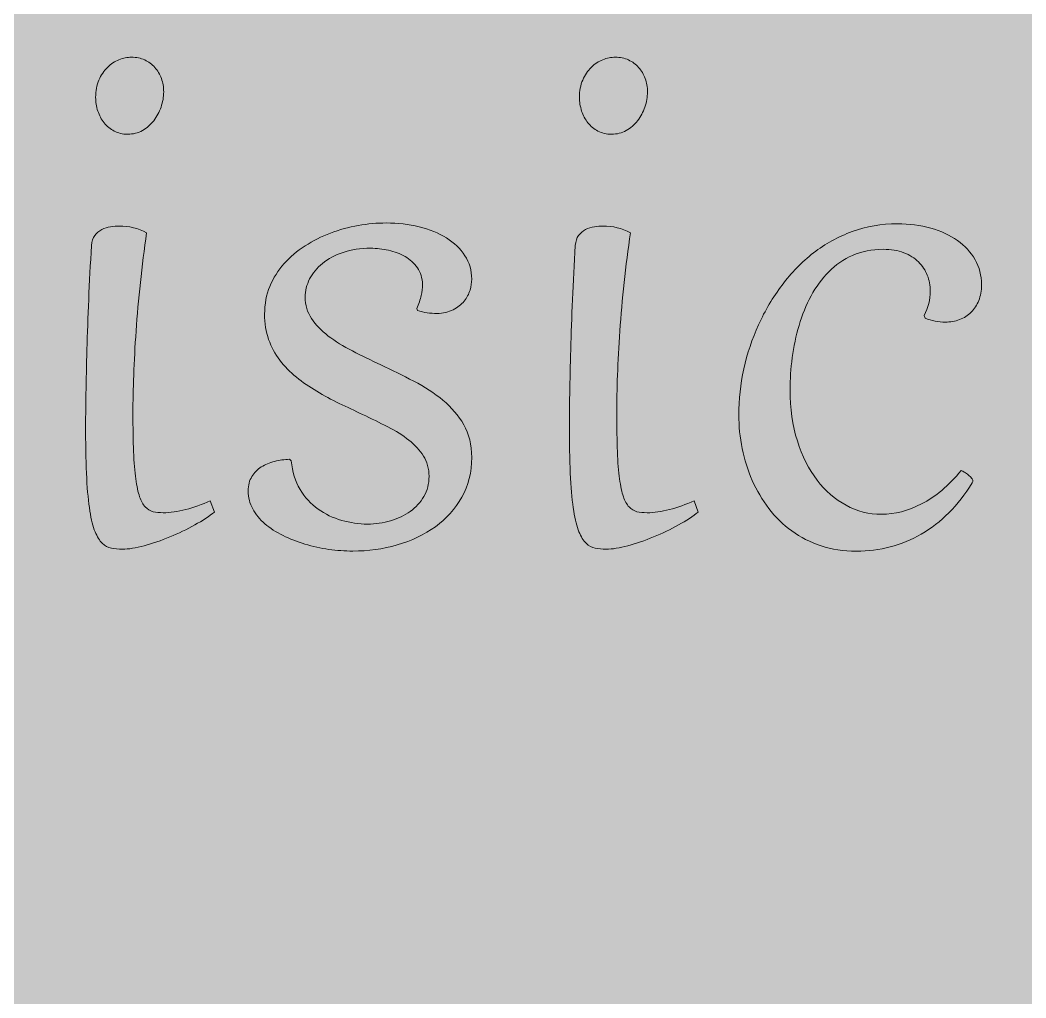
# Model space of a CAD drawing. Extents: x -4214 to -1795, y -2227 to -856.
# Drawn here: x -3708.1 to -3615.2, y -1778.6 to -1688.3 of the extents above; entities that cross this region are included whole.
import ezdxf

# ---------------------------------------------------------------- set-up
doc = ezdxf.new("R2010")
doc.units = 0
doc.header["$MEASUREMENT"] = 0
doc.layers.add('Layer 1', color=7, linetype='Continuous')

# ---------------------------------------------------------------- blocks, each defined once
blk = doc.blocks.new('block 14')
at = {"layer": 'Layer 1', "true_color": 0x2a3f49}
h = blk.add_hatch(color=149, dxfattribs=at)
h.dxf.hatch_style = 2
edge = h.paths.add_edge_path()
edge.add_spline(control_points=[(-3696.431, -1707.935), (-3696.659, -1709.461), (-3696.854, -1710.997), (-3697.015, -1712.533), (-3697.176, -1714.074), (-3697.307, -1715.559), (-3697.407, -1716.997), (-3697.509, -1718.431), (-3697.583, -1719.793), (-3697.629, -1721.073), (-3697.675, -1722.358), (-3697.699, -1723.515), (-3697.699, -1724.549), (-3697.699, -1725.942), (-3697.678, -1727.14), (-3697.64, -1728.143), (-3697.599, -1729.142), (-3697.532, -1729.986), (-3697.437, -1730.667), (-3697.343, -1731.353), (-3697.225, -1731.901), (-3697.084, -1732.311), (-3696.943, -1732.72), (-3696.769, -1733.038), (-3696.562, -1733.258), (-3696.355, -1733.478), (-3696.111, -1733.621), (-3695.837, -1733.693), (-3695.561, -1733.76), (-3695.249, -1733.79), (-3694.901, -1733.79), (-3694.255, -1733.79), (-3693.562, -1733.693), (-3692.817, -1733.499), (-3692.072, -1733.304), (-3691.317, -1733.033), (-3690.551, -1732.685), (-3690.551, -1732.685), (-3690.167, -1733.729), (-3690.167, -1733.729), (-3690.651, -1734.118), (-3691.258, -1734.517), (-3691.99, -1734.917), (-3692.722, -1735.321), (-3693.49, -1735.69), (-3694.296, -1736.028), (-3695.103, -1736.361), (-3695.891, -1736.632), (-3696.662, -1736.842), (-3697.435, -1737.052), (-3698.103, -1737.154), (-3698.666, -1737.154), (-3699.042, -1737.154), (-3699.385, -1737.123), (-3699.693, -1737.062), (-3700.002, -1737.006), (-3700.281, -1736.852), (-3700.53, -1736.611), (-3700.778, -1736.371), (-3700.998, -1736.012), (-3701.193, -1735.541), (-3701.387, -1735.076), (-3701.549, -1734.436), (-3701.677, -1733.632), (-3701.805, -1732.823), (-3701.902, -1731.819), (-3701.968, -1730.611), (-3702.035, -1729.403), (-3702.071, -1727.938), (-3702.071, -1726.218), (-3702.071, -1725.21), (-3702.061, -1724.073), (-3702.04, -1722.803), (-3702.02, -1721.539), (-3701.989, -1720.172), (-3701.948, -1718.718), (-3701.91, -1717.259), (-3701.856, -1715.723), (-3701.787, -1714.105), (-3701.72, -1712.487), (-3701.633, -1710.818), (-3701.526, -1709.103), (-3701.5, -1708.724), (-3701.398, -1708.422), (-3701.224, -1708.186), (-3701.049, -1707.951), (-3700.834, -1707.766), (-3700.578, -1707.638), (-3700.325, -1707.516), (-3700.054, -1707.429), (-3699.764, -1707.377), (-3699.475, -1707.331), (-3699.209, -1707.311), (-3698.968, -1707.311), (-3698.07, -1707.311), (-3697.222, -1707.516), (-3696.431, -1707.935)], knot_values=[0, 0, 0, 0, 1, 1, 1, 2, 2, 2, 3, 3, 3, 4, 4, 4, 5, 5, 5, 6, 6, 6, 7, 7, 7, 8, 8, 8, 9, 9, 9, 10, 10, 10, 11, 11, 11, 12, 12, 12, 13, 13, 13, 14, 14, 14, 15, 15, 15, 16, 16, 16, 17, 17, 17, 18, 18, 18, 19, 19, 19, 20, 20, 20, 21, 21, 21, 22, 22, 22, 23, 23, 23, 24, 24, 24, 25, 25, 25, 26, 26, 26, 27, 27, 27, 28, 28, 28, 29, 29, 29, 30, 30, 30, 31, 31, 31, 32, 32, 32, 32], degree=3, periodic=1)
edge = h.paths.add_edge_path()
edge.add_spline(control_points=[(-3698.182, -1698.832), (-3698.653, -1698.832), (-3699.068, -1698.735), (-3699.432, -1698.541), (-3699.795, -1698.346), (-3700.102, -1698.09), (-3700.358, -1697.773), (-3700.612, -1697.455), (-3700.809, -1697.097), (-3700.942, -1696.687), (-3701.075, -1696.278), (-3701.144, -1695.858), (-3701.144, -1695.428), (-3701.144, -1694.824), (-3701.042, -1694.291), (-3700.842, -1693.825), (-3700.64, -1693.364), (-3700.379, -1692.975), (-3700.056, -1692.658), (-3699.734, -1692.34), (-3699.378, -1692.105), (-3698.989, -1691.951), (-3698.6, -1691.798), (-3698.216, -1691.721), (-3697.839, -1691.721), (-3697.384, -1691.721), (-3696.974, -1691.803), (-3696.613, -1691.972), (-3696.25, -1692.141), (-3695.937, -1692.371), (-3695.676, -1692.668), (-3695.413, -1692.965), (-3695.213, -1693.303), (-3695.072, -1693.687), (-3694.931, -1694.066), (-3694.86, -1694.481), (-3694.86, -1694.921), (-3694.86, -1695.392), (-3694.941, -1695.858), (-3695.103, -1696.324), (-3695.261, -1696.784), (-3695.487, -1697.204), (-3695.776, -1697.583), (-3696.065, -1697.957), (-3696.413, -1698.259), (-3696.823, -1698.489), (-3697.233, -1698.715), (-3697.686, -1698.832), (-3698.182, -1698.832)], knot_values=[0, 0, 0, 0, 1, 1, 1, 2, 2, 2, 3, 3, 3, 4, 4, 4, 5, 5, 5, 6, 6, 6, 7, 7, 7, 8, 8, 8, 9, 9, 9, 10, 10, 10, 11, 11, 11, 12, 12, 12, 13, 13, 13, 14, 14, 14, 15, 15, 15, 16, 16, 16, 16], degree=3, periodic=1)
h = blk.add_hatch(color=149, dxfattribs=at)
h.dxf.hatch_style = 2
edge = h.paths.add_edge_path()
edge.add_spline(control_points=[(-3651.748, -1707.935), (-3651.976, -1709.461), (-3652.171, -1710.997), (-3652.332, -1712.533), (-3652.493, -1714.074), (-3652.624, -1715.559), (-3652.724, -1716.997), (-3652.826, -1718.431), (-3652.9, -1719.793), (-3652.946, -1721.073), (-3652.992, -1722.358), (-3653.015, -1723.515), (-3653.015, -1724.549), (-3653.015, -1725.942), (-3652.995, -1727.14), (-3652.957, -1728.143), (-3652.916, -1729.142), (-3652.849, -1729.986), (-3652.754, -1730.667), (-3652.66, -1731.353), (-3652.542, -1731.901), (-3652.401, -1732.311), (-3652.26, -1732.72), (-3652.086, -1733.038), (-3651.879, -1733.258), (-3651.671, -1733.478), (-3651.428, -1733.621), (-3651.154, -1733.693), (-3650.878, -1733.76), (-3650.566, -1733.79), (-3650.217, -1733.79), (-3649.572, -1733.79), (-3648.879, -1733.693), (-3648.134, -1733.499), (-3647.389, -1733.304), (-3646.634, -1733.033), (-3645.868, -1732.685), (-3645.868, -1732.685), (-3645.484, -1733.729), (-3645.484, -1733.729), (-3645.968, -1734.118), (-3646.575, -1734.517), (-3647.307, -1734.917), (-3648.039, -1735.321), (-3648.807, -1735.69), (-3649.613, -1736.028), (-3650.42, -1736.361), (-3651.208, -1736.632), (-3651.979, -1736.842), (-3652.752, -1737.052), (-3653.42, -1737.154), (-3653.983, -1737.154), (-3654.359, -1737.154), (-3654.702, -1737.123), (-3655.01, -1737.062), (-3655.319, -1737.006), (-3655.598, -1736.852), (-3655.847, -1736.611), (-3656.095, -1736.371), (-3656.315, -1736.012), (-3656.51, -1735.541), (-3656.704, -1735.076), (-3656.865, -1734.436), (-3656.993, -1733.632), (-3657.121, -1732.823), (-3657.219, -1731.819), (-3657.285, -1730.611), (-3657.352, -1729.403), (-3657.388, -1727.938), (-3657.388, -1726.218), (-3657.388, -1725.21), (-3657.377, -1724.073), (-3657.357, -1722.803), (-3657.337, -1721.539), (-3657.306, -1720.172), (-3657.265, -1718.718), (-3657.226, -1717.259), (-3657.173, -1715.723), (-3657.104, -1714.105), (-3657.037, -1712.487), (-3656.95, -1710.818), (-3656.842, -1709.103), (-3656.817, -1708.724), (-3656.714, -1708.422), (-3656.54, -1708.186), (-3656.366, -1707.951), (-3656.151, -1707.766), (-3655.895, -1707.638), (-3655.642, -1707.516), (-3655.37, -1707.429), (-3655.081, -1707.377), (-3654.792, -1707.331), (-3654.526, -1707.311), (-3654.285, -1707.311), (-3653.387, -1707.311), (-3652.539, -1707.516), (-3651.748, -1707.935)], knot_values=[0, 0, 0, 0, 1, 1, 1, 2, 2, 2, 3, 3, 3, 4, 4, 4, 5, 5, 5, 6, 6, 6, 7, 7, 7, 8, 8, 8, 9, 9, 9, 10, 10, 10, 11, 11, 11, 12, 12, 12, 13, 13, 13, 14, 14, 14, 15, 15, 15, 16, 16, 16, 17, 17, 17, 18, 18, 18, 19, 19, 19, 20, 20, 20, 21, 21, 21, 22, 22, 22, 23, 23, 23, 24, 24, 24, 25, 25, 25, 26, 26, 26, 27, 27, 27, 28, 28, 28, 29, 29, 29, 30, 30, 30, 31, 31, 31, 32, 32, 32, 32], degree=3, periodic=1)
edge = h.paths.add_edge_path()
edge.add_spline(control_points=[(-3653.499, -1698.832), (-3653.97, -1698.832), (-3654.385, -1698.735), (-3654.748, -1698.541), (-3655.112, -1698.346), (-3655.419, -1698.09), (-3655.675, -1697.773), (-3655.929, -1697.455), (-3656.126, -1697.097), (-3656.259, -1696.687), (-3656.392, -1696.278), (-3656.461, -1695.858), (-3656.461, -1695.428), (-3656.461, -1694.824), (-3656.359, -1694.291), (-3656.159, -1693.825), (-3655.957, -1693.364), (-3655.696, -1692.975), (-3655.373, -1692.658), (-3655.051, -1692.34), (-3654.695, -1692.105), (-3654.306, -1691.951), (-3653.916, -1691.798), (-3653.532, -1691.721), (-3653.156, -1691.721), (-3652.701, -1691.721), (-3652.291, -1691.803), (-3651.93, -1691.972), (-3651.566, -1692.141), (-3651.254, -1692.371), (-3650.993, -1692.668), (-3650.729, -1692.965), (-3650.53, -1693.303), (-3650.389, -1693.687), (-3650.248, -1694.066), (-3650.176, -1694.481), (-3650.176, -1694.921), (-3650.176, -1695.392), (-3650.258, -1695.858), (-3650.42, -1696.324), (-3650.578, -1696.784), (-3650.804, -1697.204), (-3651.093, -1697.583), (-3651.382, -1697.957), (-3651.73, -1698.259), (-3652.14, -1698.489), (-3652.549, -1698.715), (-3653.003, -1698.832), (-3653.499, -1698.832)], knot_values=[0, 0, 0, 0, 1, 1, 1, 2, 2, 2, 3, 3, 3, 4, 4, 4, 5, 5, 5, 6, 6, 6, 7, 7, 7, 8, 8, 8, 9, 9, 9, 10, 10, 10, 11, 11, 11, 12, 12, 12, 13, 13, 13, 14, 14, 14, 15, 15, 15, 16, 16, 16, 16], degree=3, periodic=1)
h = blk.add_hatch(color=149, dxfattribs=at)
h.dxf.hatch_style = 2
edge = h.paths.add_edge_path()
edge.add_spline(control_points=[(-3683.081, -1728.998), (-3682.987, -1730.017), (-3682.715, -1730.898), (-3682.265, -1731.635), (-3681.817, -1732.377), (-3681.261, -1732.982), (-3680.603, -1733.447), (-3679.946, -1733.918), (-3679.219, -1734.267), (-3678.42, -1734.497), (-3677.621, -1734.722), (-3676.825, -1734.84), (-3676.031, -1734.84), (-3675.294, -1734.84), (-3674.583, -1734.738), (-3673.899, -1734.538), (-3673.213, -1734.333), (-3672.609, -1734.046), (-3672.084, -1733.673), (-3671.562, -1733.294), (-3671.142, -1732.833), (-3670.827, -1732.28), (-3670.512, -1731.732), (-3670.354, -1731.113), (-3670.354, -1730.427), (-3670.354, -1729.715), (-3670.523, -1729.09), (-3670.858, -1728.553), (-3671.193, -1728.02), (-3671.641, -1727.529), (-3672.207, -1727.083), (-3672.77, -1726.643), (-3673.426, -1726.234), (-3674.17, -1725.855), (-3674.915, -1725.481), (-3675.691, -1725.097), (-3676.495, -1724.708), (-3677.206, -1724.375), (-3677.923, -1724.032), (-3678.64, -1723.694), (-3679.359, -1723.351), (-3680.053, -1722.977), (-3680.724, -1722.573), (-3681.397, -1722.174), (-3682.024, -1721.733), (-3682.608, -1721.267), (-3683.192, -1720.796), (-3683.704, -1720.274), (-3684.139, -1719.706), (-3684.574, -1719.132), (-3684.917, -1718.498), (-3685.165, -1717.791), (-3685.414, -1717.085), (-3685.539, -1716.306), (-3685.539, -1715.446), (-3685.539, -1714.519), (-3685.378, -1713.664), (-3685.055, -1712.886), (-3684.733, -1712.108), (-3684.292, -1711.407), (-3683.737, -1710.782), (-3683.179, -1710.157), (-3682.534, -1709.61), (-3681.802, -1709.144), (-3681.072, -1708.673), (-3680.289, -1708.278), (-3679.457, -1707.961), (-3678.625, -1707.649), (-3677.767, -1707.413), (-3676.889, -1707.26), (-3676.008, -1707.106), (-3675.153, -1707.029), (-3674.321, -1707.029), (-3673.246, -1707.029), (-3672.23, -1707.147), (-3671.27, -1707.377), (-3670.31, -1707.613), (-3669.47, -1707.956), (-3668.751, -1708.406), (-3668.034, -1708.857), (-3667.463, -1709.405), (-3667.041, -1710.05), (-3666.619, -1710.69), (-3666.406, -1711.417), (-3666.406, -1712.221), (-3666.406, -1712.533), (-3666.46, -1712.866), (-3666.568, -1713.229), (-3666.675, -1713.593), (-3666.857, -1713.931), (-3667.11, -1714.248), (-3667.366, -1714.56), (-3667.702, -1714.827), (-3668.119, -1715.042), (-3668.534, -1715.257), (-3669.046, -1715.369), (-3669.65, -1715.385), (-3670.213, -1715.385), (-3670.804, -1715.298), (-3671.421, -1715.124), (-3671.421, -1715.124), (-3671.48, -1714.919), (-3671.48, -1714.919), (-3671.293, -1714.494), (-3671.16, -1714.095), (-3671.078, -1713.731), (-3670.999, -1713.373), (-3670.958, -1713.035), (-3670.958, -1712.728), (-3670.971, -1712.108), (-3671.129, -1711.586), (-3671.431, -1711.166), (-3671.733, -1710.741), (-3672.112, -1710.398), (-3672.568, -1710.127), (-3673.026, -1709.86), (-3673.533, -1709.666), (-3674.089, -1709.543), (-3674.647, -1709.425), (-3675.194, -1709.364), (-3675.729, -1709.364), (-3676.684, -1709.364), (-3677.537, -1709.492), (-3678.289, -1709.748), (-3679.039, -1709.999), (-3679.674, -1710.342), (-3680.191, -1710.762), (-3680.708, -1711.186), (-3681.105, -1711.668), (-3681.379, -1712.2), (-3681.656, -1712.738), (-3681.791, -1713.296), (-3681.791, -1713.874), (-3681.791, -1714.612), (-3681.597, -1715.272), (-3681.208, -1715.856), (-3680.819, -1716.439), (-3680.301, -1716.977), (-3679.656, -1717.468), (-3679.014, -1717.96), (-3678.271, -1718.421), (-3677.432, -1718.846), (-3676.592, -1719.276), (-3675.717, -1719.706), (-3674.805, -1720.136), (-3673.784, -1720.622), (-3672.77, -1721.119), (-3671.764, -1721.636), (-3670.756, -1722.153), (-3669.857, -1722.742), (-3669.063, -1723.397), (-3668.272, -1724.058), (-3667.632, -1724.81), (-3667.141, -1725.665), (-3666.652, -1726.52), (-3666.406, -1727.524), (-3666.406, -1728.676), (-3666.406, -1730.058), (-3666.711, -1731.287), (-3667.323, -1732.362), (-3667.935, -1733.437), (-3668.749, -1734.343), (-3669.77, -1735.081), (-3670.789, -1735.818), (-3671.961, -1736.381), (-3673.285, -1736.76), (-3674.606, -1737.144), (-3675.98, -1737.333), (-3677.401, -1737.333), (-3678.113, -1737.333), (-3678.85, -1737.282), (-3679.608, -1737.175), (-3680.365, -1737.067), (-3681.1, -1736.908), (-3681.812, -1736.693), (-3682.523, -1736.478), (-3683.199, -1736.212), (-3683.837, -1735.895), (-3684.474, -1735.582), (-3685.032, -1735.219), (-3685.508, -1734.809), (-3685.984, -1734.4), (-3686.361, -1733.944), (-3686.635, -1733.437), (-3686.911, -1732.935), (-3687.049, -1732.382), (-3687.049, -1731.778), (-3687.049, -1731.256), (-3686.937, -1730.811), (-3686.717, -1730.447), (-3686.494, -1730.084), (-3686.202, -1729.792), (-3685.841, -1729.561), (-3685.478, -1729.336), (-3685.073, -1729.162), (-3684.623, -1729.049), (-3684.172, -1728.937), (-3683.711, -1728.87), (-3683.243, -1728.855), (-3683.243, -1728.855), (-3683.081, -1728.998), (-3683.081, -1728.998)], knot_values=[0, 0, 0, 0, 1, 1, 1, 2, 2, 2, 3, 3, 3, 4, 4, 4, 5, 5, 5, 6, 6, 6, 7, 7, 7, 8, 8, 8, 9, 9, 9, 10, 10, 10, 11, 11, 11, 12, 12, 12, 13, 13, 13, 14, 14, 14, 15, 15, 15, 16, 16, 16, 17, 17, 17, 18, 18, 18, 19, 19, 19, 20, 20, 20, 21, 21, 21, 22, 22, 22, 23, 23, 23, 24, 24, 24, 25, 25, 25, 26, 26, 26, 27, 27, 27, 28, 28, 28, 29, 29, 29, 30, 30, 30, 31, 31, 31, 32, 32, 32, 33, 33, 33, 34, 34, 34, 35, 35, 35, 36, 36, 36, 37, 37, 37, 38, 38, 38, 39, 39, 39, 40, 40, 40, 41, 41, 41, 42, 42, 42, 43, 43, 43, 44, 44, 44, 45, 45, 45, 46, 46, 46, 47, 47, 47, 48, 48, 48, 49, 49, 49, 50, 50, 50, 51, 51, 51, 52, 52, 52, 53, 53, 53, 54, 54, 54, 55, 55, 55, 56, 56, 56, 57, 57, 57, 58, 58, 58, 59, 59, 59, 60, 60, 60, 61, 61, 61, 62, 62, 62, 63, 63, 63, 64, 64, 64, 65, 65, 65, 66, 66, 66, 67, 67, 67, 67], degree=3, periodic=1)
h = blk.add_hatch(color=149, dxfattribs=at)
h.dxf.hatch_style = 2
edge = h.paths.add_edge_path()
edge.add_spline(control_points=[(-3624.623, -1715.584), (-3624.247, -1714.847), (-3624.06, -1714.095), (-3624.06, -1713.332), (-3624.06, -1712.804), (-3624.15, -1712.313), (-3624.332, -1711.852), (-3624.513, -1711.386), (-3624.785, -1710.977), (-3625.146, -1710.623), (-3625.509, -1710.265), (-3625.962, -1709.983), (-3626.505, -1709.773), (-3627.05, -1709.569), (-3627.685, -1709.461), (-3628.41, -1709.461), (-3629.457, -1709.461), (-3630.396, -1709.651), (-3631.228, -1710.019), (-3632.06, -1710.388), (-3632.797, -1710.895), (-3633.435, -1711.54), (-3634.072, -1712.185), (-3634.615, -1712.927), (-3635.065, -1713.772), (-3635.516, -1714.617), (-3635.885, -1715.523), (-3636.174, -1716.491), (-3636.46, -1717.458), (-3636.673, -1718.451), (-3636.806, -1719.46), (-3636.942, -1720.474), (-3637.008, -1721.467), (-3637.008, -1722.435), (-3637.008, -1724.165), (-3636.783, -1725.737), (-3636.335, -1727.155), (-3635.885, -1728.573), (-3635.278, -1729.782), (-3634.512, -1730.78), (-3633.747, -1731.778), (-3632.854, -1732.557), (-3631.832, -1733.104), (-3630.813, -1733.657), (-3629.725, -1733.934), (-3628.571, -1733.934), (-3627.35, -1733.934), (-3626.111, -1733.611), (-3624.854, -1732.976), (-3623.6, -1732.336), (-3622.381, -1731.307), (-3621.198, -1729.884), (-3621.119, -1729.925), (-3621.014, -1729.981), (-3620.886, -1730.058), (-3620.761, -1730.13), (-3620.643, -1730.212), (-3620.535, -1730.309), (-3620.428, -1730.401), (-3620.333, -1730.493), (-3620.254, -1730.591), (-3620.172, -1730.683), (-3620.131, -1730.77), (-3620.131, -1730.852), (-3620.131, -1730.903), (-3620.139, -1730.939), (-3620.151, -1730.954), (-3620.151, -1730.954), (-3620.192, -1731.031), (-3620.192, -1731.031), (-3621.495, -1733.14), (-3623.059, -1734.717), (-3624.885, -1735.767), (-3626.71, -1736.811), (-3628.712, -1737.333), (-3630.885, -1737.333), (-3632.068, -1737.333), (-3633.156, -1737.17), (-3634.149, -1736.842), (-3635.142, -1736.514), (-3636.041, -1736.059), (-3636.847, -1735.475), (-3637.653, -1734.891), (-3638.362, -1734.2), (-3638.972, -1733.396), (-3639.584, -1732.598), (-3640.093, -1731.732), (-3640.503, -1730.8), (-3640.912, -1729.869), (-3641.222, -1728.886), (-3641.429, -1727.862), (-3641.637, -1726.833), (-3641.742, -1725.798), (-3641.742, -1724.749), (-3641.742, -1723.341), (-3641.588, -1721.928), (-3641.278, -1720.51), (-3640.968, -1719.091), (-3640.515, -1717.73), (-3639.919, -1716.424), (-3639.322, -1715.113), (-3638.595, -1713.89), (-3637.743, -1712.758), (-3636.891, -1711.622), (-3635.925, -1710.634), (-3634.843, -1709.794), (-3633.762, -1708.959), (-3632.572, -1708.299), (-3631.269, -1707.823), (-3629.966, -1707.347), (-3628.576, -1707.106), (-3627.099, -1707.106), (-3625.998, -1707.106), (-3624.972, -1707.239), (-3624.019, -1707.51), (-3623.065, -1707.777), (-3622.243, -1708.156), (-3621.552, -1708.647), (-3620.86, -1709.139), (-3620.318, -1709.727), (-3619.921, -1710.419), (-3619.524, -1711.11), (-3619.327, -1711.878), (-3619.327, -1712.728), (-3619.327, -1713.275), (-3619.412, -1713.762), (-3619.578, -1714.187), (-3619.747, -1714.607), (-3619.98, -1714.97), (-3620.282, -1715.272), (-3620.584, -1715.574), (-3620.942, -1715.805), (-3621.349, -1715.958), (-3621.759, -1716.112), (-3622.207, -1716.189), (-3622.691, -1716.189), (-3622.985, -1716.189), (-3623.29, -1716.158), (-3623.607, -1716.101), (-3623.922, -1716.04), (-3624.234, -1715.943), (-3624.542, -1715.81), (-3624.542, -1715.81), (-3624.623, -1715.584), (-3624.623, -1715.584)], knot_values=[0, 0, 0, 0, 1, 1, 1, 2, 2, 2, 3, 3, 3, 4, 4, 4, 5, 5, 5, 6, 6, 6, 7, 7, 7, 8, 8, 8, 9, 9, 9, 10, 10, 10, 11, 11, 11, 12, 12, 12, 13, 13, 13, 14, 14, 14, 15, 15, 15, 16, 16, 16, 17, 17, 17, 18, 18, 18, 19, 19, 19, 20, 20, 20, 21, 21, 21, 22, 22, 22, 23, 23, 23, 24, 24, 24, 25, 25, 25, 26, 26, 26, 27, 27, 27, 28, 28, 28, 29, 29, 29, 30, 30, 30, 31, 31, 31, 32, 32, 32, 33, 33, 33, 34, 34, 34, 35, 35, 35, 36, 36, 36, 37, 37, 37, 38, 38, 38, 39, 39, 39, 40, 40, 40, 41, 41, 41, 42, 42, 42, 43, 43, 43, 44, 44, 44, 45, 45, 45, 46, 46, 46, 47, 47, 47, 48, 48, 48, 48], degree=3, periodic=1)
at = {"layer": 'Layer 1', "lineweight": 0}
for points, knots in [([(-3698.182, -1698.832), (-3698.653, -1698.832), (-3699.068, -1698.735), (-3699.432, -1698.541), (-3699.795, -1698.346), (-3700.102, -1698.09), (-3700.358, -1697.773), (-3700.612, -1697.455), (-3700.809, -1697.097), (-3700.942, -1696.687), (-3701.075, -1696.278), (-3701.144, -1695.858), (-3701.144, -1695.428), (-3701.144, -1694.824), (-3701.042, -1694.291), (-3700.842, -1693.825), (-3700.64, -1693.364), (-3700.379, -1692.975), (-3700.056, -1692.658), (-3699.734, -1692.34), (-3699.378, -1692.105), (-3698.989, -1691.951), (-3698.6, -1691.798), (-3698.216, -1691.721), (-3697.839, -1691.721), (-3697.384, -1691.721), (-3696.974, -1691.803), (-3696.613, -1691.972), (-3696.25, -1692.141), (-3695.937, -1692.371), (-3695.676, -1692.668), (-3695.413, -1692.965), (-3695.213, -1693.303), (-3695.072, -1693.687), (-3694.931, -1694.066), (-3694.86, -1694.481), (-3694.86, -1694.921), (-3694.86, -1695.392), (-3694.941, -1695.858), (-3695.103, -1696.324), (-3695.261, -1696.784), (-3695.487, -1697.204), (-3695.776, -1697.583), (-3696.065, -1697.957), (-3696.413, -1698.259), (-3696.823, -1698.489), (-3697.233, -1698.715), (-3697.686, -1698.832), (-3698.182, -1698.832)], [0, 0, 0, 0, 1, 1, 1, 2, 2, 2, 3, 3, 3, 4, 4, 4, 5, 5, 5, 6, 6, 6, 7, 7, 7, 8, 8, 8, 9, 9, 9, 10, 10, 10, 11, 11, 11, 12, 12, 12, 13, 13, 13, 14, 14, 14, 15, 15, 15, 16, 16, 16, 16]), ([(-3653.499, -1698.832), (-3653.97, -1698.832), (-3654.385, -1698.735), (-3654.748, -1698.541), (-3655.112, -1698.346), (-3655.419, -1698.09), (-3655.675, -1697.773), (-3655.929, -1697.455), (-3656.126, -1697.097), (-3656.259, -1696.687), (-3656.392, -1696.278), (-3656.461, -1695.858), (-3656.461, -1695.428), (-3656.461, -1694.824), (-3656.359, -1694.291), (-3656.159, -1693.825), (-3655.957, -1693.364), (-3655.696, -1692.975), (-3655.373, -1692.658), (-3655.051, -1692.34), (-3654.695, -1692.105), (-3654.306, -1691.951), (-3653.916, -1691.798), (-3653.532, -1691.721), (-3653.156, -1691.721), (-3652.701, -1691.721), (-3652.291, -1691.803), (-3651.93, -1691.972), (-3651.566, -1692.141), (-3651.254, -1692.371), (-3650.993, -1692.668), (-3650.729, -1692.965), (-3650.53, -1693.303), (-3650.389, -1693.687), (-3650.248, -1694.066), (-3650.176, -1694.481), (-3650.176, -1694.921), (-3650.176, -1695.392), (-3650.258, -1695.858), (-3650.42, -1696.324), (-3650.578, -1696.784), (-3650.804, -1697.204), (-3651.093, -1697.583), (-3651.382, -1697.957), (-3651.73, -1698.259), (-3652.14, -1698.489), (-3652.549, -1698.715), (-3653.003, -1698.832), (-3653.499, -1698.832)], [0, 0, 0, 0, 1, 1, 1, 2, 2, 2, 3, 3, 3, 4, 4, 4, 5, 5, 5, 6, 6, 6, 7, 7, 7, 8, 8, 8, 9, 9, 9, 10, 10, 10, 11, 11, 11, 12, 12, 12, 13, 13, 13, 14, 14, 14, 15, 15, 15, 16, 16, 16, 16]), ([(-3696.431, -1707.935), (-3696.659, -1709.461), (-3696.854, -1710.997), (-3697.015, -1712.533), (-3697.176, -1714.074), (-3697.307, -1715.559), (-3697.407, -1716.997), (-3697.509, -1718.431), (-3697.583, -1719.793), (-3697.629, -1721.073), (-3697.675, -1722.358), (-3697.699, -1723.515), (-3697.699, -1724.549), (-3697.699, -1725.942), (-3697.678, -1727.14), (-3697.64, -1728.143), (-3697.599, -1729.142), (-3697.532, -1729.986), (-3697.437, -1730.667), (-3697.343, -1731.353), (-3697.225, -1731.901), (-3697.084, -1732.311), (-3696.943, -1732.72), (-3696.769, -1733.038), (-3696.562, -1733.258), (-3696.355, -1733.478), (-3696.111, -1733.621), (-3695.837, -1733.693), (-3695.561, -1733.76), (-3695.249, -1733.79), (-3694.901, -1733.79), (-3694.255, -1733.79), (-3693.562, -1733.693), (-3692.817, -1733.499), (-3692.072, -1733.304), (-3691.317, -1733.033), (-3690.551, -1732.685), (-3690.551, -1732.685), (-3690.167, -1733.729), (-3690.167, -1733.729), (-3690.651, -1734.118), (-3691.258, -1734.517), (-3691.99, -1734.917), (-3692.722, -1735.321), (-3693.49, -1735.69), (-3694.296, -1736.028), (-3695.103, -1736.361), (-3695.891, -1736.632), (-3696.662, -1736.842), (-3697.435, -1737.052), (-3698.103, -1737.154), (-3698.666, -1737.154), (-3699.042, -1737.154), (-3699.385, -1737.123), (-3699.693, -1737.062), (-3700.002, -1737.006), (-3700.281, -1736.852), (-3700.53, -1736.611), (-3700.778, -1736.371), (-3700.998, -1736.012), (-3701.193, -1735.541), (-3701.387, -1735.076), (-3701.549, -1734.436), (-3701.677, -1733.632), (-3701.805, -1732.823), (-3701.902, -1731.819), (-3701.968, -1730.611), (-3702.035, -1729.403), (-3702.071, -1727.938), (-3702.071, -1726.218), (-3702.071, -1725.21), (-3702.061, -1724.073), (-3702.04, -1722.803), (-3702.02, -1721.539), (-3701.989, -1720.172), (-3701.948, -1718.718), (-3701.91, -1717.259), (-3701.856, -1715.723), (-3701.787, -1714.105), (-3701.72, -1712.487), (-3701.633, -1710.818), (-3701.526, -1709.103), (-3701.5, -1708.724), (-3701.398, -1708.422), (-3701.224, -1708.186), (-3701.049, -1707.951), (-3700.834, -1707.766), (-3700.578, -1707.638), (-3700.325, -1707.516), (-3700.054, -1707.429), (-3699.764, -1707.377), (-3699.475, -1707.331), (-3699.209, -1707.311), (-3698.968, -1707.311), (-3698.07, -1707.311), (-3697.222, -1707.516), (-3696.431, -1707.935)], [0, 0, 0, 0, 1, 1, 1, 2, 2, 2, 3, 3, 3, 4, 4, 4, 5, 5, 5, 6, 6, 6, 7, 7, 7, 8, 8, 8, 9, 9, 9, 10, 10, 10, 11, 11, 11, 12, 12, 12, 13, 13, 13, 14, 14, 14, 15, 15, 15, 16, 16, 16, 17, 17, 17, 18, 18, 18, 19, 19, 19, 20, 20, 20, 21, 21, 21, 22, 22, 22, 23, 23, 23, 24, 24, 24, 25, 25, 25, 26, 26, 26, 27, 27, 27, 28, 28, 28, 29, 29, 29, 30, 30, 30, 31, 31, 31, 32, 32, 32, 32]), ([(-3683.081, -1728.998), (-3682.987, -1730.017), (-3682.715, -1730.898), (-3682.265, -1731.635), (-3681.817, -1732.377), (-3681.261, -1732.982), (-3680.603, -1733.447), (-3679.946, -1733.918), (-3679.219, -1734.267), (-3678.42, -1734.497), (-3677.621, -1734.722), (-3676.825, -1734.84), (-3676.031, -1734.84), (-3675.294, -1734.84), (-3674.583, -1734.738), (-3673.899, -1734.538), (-3673.213, -1734.333), (-3672.609, -1734.046), (-3672.084, -1733.673), (-3671.562, -1733.294), (-3671.142, -1732.833), (-3670.827, -1732.28), (-3670.512, -1731.732), (-3670.354, -1731.113), (-3670.354, -1730.427), (-3670.354, -1729.715), (-3670.523, -1729.09), (-3670.858, -1728.553), (-3671.193, -1728.02), (-3671.641, -1727.529), (-3672.207, -1727.083), (-3672.77, -1726.643), (-3673.426, -1726.234), (-3674.17, -1725.855), (-3674.915, -1725.481), (-3675.691, -1725.097), (-3676.495, -1724.708), (-3677.206, -1724.375), (-3677.923, -1724.032), (-3678.64, -1723.694), (-3679.359, -1723.351), (-3680.053, -1722.977), (-3680.724, -1722.573), (-3681.397, -1722.174), (-3682.024, -1721.733), (-3682.608, -1721.267), (-3683.192, -1720.796), (-3683.704, -1720.274), (-3684.139, -1719.706), (-3684.574, -1719.132), (-3684.917, -1718.498), (-3685.165, -1717.791), (-3685.414, -1717.085), (-3685.539, -1716.306), (-3685.539, -1715.446), (-3685.539, -1714.519), (-3685.378, -1713.664), (-3685.055, -1712.886), (-3684.733, -1712.108), (-3684.292, -1711.407), (-3683.737, -1710.782), (-3683.179, -1710.157), (-3682.534, -1709.61), (-3681.802, -1709.144), (-3681.072, -1708.673), (-3680.289, -1708.278), (-3679.457, -1707.961), (-3678.625, -1707.649), (-3677.767, -1707.413), (-3676.889, -1707.26), (-3676.008, -1707.106), (-3675.153, -1707.029), (-3674.321, -1707.029), (-3673.246, -1707.029), (-3672.23, -1707.147), (-3671.27, -1707.377), (-3670.31, -1707.613), (-3669.47, -1707.956), (-3668.751, -1708.406), (-3668.034, -1708.857), (-3667.463, -1709.405), (-3667.041, -1710.05), (-3666.619, -1710.69), (-3666.406, -1711.417), (-3666.406, -1712.221), (-3666.406, -1712.533), (-3666.46, -1712.866), (-3666.568, -1713.229), (-3666.675, -1713.593), (-3666.857, -1713.931), (-3667.11, -1714.248), (-3667.366, -1714.56), (-3667.702, -1714.827), (-3668.119, -1715.042), (-3668.534, -1715.257), (-3669.046, -1715.369), (-3669.65, -1715.385), (-3670.213, -1715.385), (-3670.804, -1715.298), (-3671.421, -1715.124), (-3671.421, -1715.124), (-3671.48, -1714.919), (-3671.48, -1714.919), (-3671.293, -1714.494), (-3671.16, -1714.095), (-3671.078, -1713.731), (-3670.999, -1713.373), (-3670.958, -1713.035), (-3670.958, -1712.728), (-3670.971, -1712.108), (-3671.129, -1711.586), (-3671.431, -1711.166), (-3671.733, -1710.741), (-3672.112, -1710.398), (-3672.568, -1710.127), (-3673.026, -1709.86), (-3673.533, -1709.666), (-3674.089, -1709.543), (-3674.647, -1709.425), (-3675.194, -1709.364), (-3675.729, -1709.364), (-3676.684, -1709.364), (-3677.537, -1709.492), (-3678.289, -1709.748), (-3679.039, -1709.999), (-3679.674, -1710.342), (-3680.191, -1710.762), (-3680.708, -1711.186), (-3681.105, -1711.668), (-3681.379, -1712.2), (-3681.656, -1712.738), (-3681.791, -1713.296), (-3681.791, -1713.874), (-3681.791, -1714.612), (-3681.597, -1715.272), (-3681.208, -1715.856), (-3680.819, -1716.439), (-3680.301, -1716.977), (-3679.656, -1717.468), (-3679.014, -1717.96), (-3678.271, -1718.421), (-3677.432, -1718.846), (-3676.592, -1719.276), (-3675.717, -1719.706), (-3674.805, -1720.136), (-3673.784, -1720.622), (-3672.77, -1721.119), (-3671.764, -1721.636), (-3670.756, -1722.153), (-3669.857, -1722.742), (-3669.063, -1723.397), (-3668.272, -1724.058), (-3667.632, -1724.81), (-3667.141, -1725.665), (-3666.652, -1726.52), (-3666.406, -1727.524), (-3666.406, -1728.676), (-3666.406, -1730.058), (-3666.711, -1731.287), (-3667.323, -1732.362), (-3667.935, -1733.437), (-3668.749, -1734.343), (-3669.77, -1735.081), (-3670.789, -1735.818), (-3671.961, -1736.381), (-3673.285, -1736.76), (-3674.606, -1737.144), (-3675.98, -1737.333), (-3677.401, -1737.333), (-3678.113, -1737.333), (-3678.85, -1737.282), (-3679.608, -1737.175), (-3680.365, -1737.067), (-3681.1, -1736.908), (-3681.812, -1736.693), (-3682.523, -1736.478), (-3683.199, -1736.212), (-3683.837, -1735.895), (-3684.474, -1735.582), (-3685.032, -1735.219), (-3685.508, -1734.809), (-3685.984, -1734.4), (-3686.361, -1733.944), (-3686.635, -1733.437), (-3686.911, -1732.935), (-3687.049, -1732.382), (-3687.049, -1731.778), (-3687.049, -1731.256), (-3686.937, -1730.811), (-3686.717, -1730.447), (-3686.494, -1730.084), (-3686.202, -1729.792), (-3685.841, -1729.561), (-3685.478, -1729.336), (-3685.073, -1729.162), (-3684.623, -1729.049), (-3684.172, -1728.937), (-3683.711, -1728.87), (-3683.243, -1728.855), (-3683.243, -1728.855), (-3683.081, -1728.998), (-3683.081, -1728.998)], [0, 0, 0, 0, 1, 1, 1, 2, 2, 2, 3, 3, 3, 4, 4, 4, 5, 5, 5, 6, 6, 6, 7, 7, 7, 8, 8, 8, 9, 9, 9, 10, 10, 10, 11, 11, 11, 12, 12, 12, 13, 13, 13, 14, 14, 14, 15, 15, 15, 16, 16, 16, 17, 17, 17, 18, 18, 18, 19, 19, 19, 20, 20, 20, 21, 21, 21, 22, 22, 22, 23, 23, 23, 24, 24, 24, 25, 25, 25, 26, 26, 26, 27, 27, 27, 28, 28, 28, 29, 29, 29, 30, 30, 30, 31, 31, 31, 32, 32, 32, 33, 33, 33, 34, 34, 34, 35, 35, 35, 36, 36, 36, 37, 37, 37, 38, 38, 38, 39, 39, 39, 40, 40, 40, 41, 41, 41, 42, 42, 42, 43, 43, 43, 44, 44, 44, 45, 45, 45, 46, 46, 46, 47, 47, 47, 48, 48, 48, 49, 49, 49, 50, 50, 50, 51, 51, 51, 52, 52, 52, 53, 53, 53, 54, 54, 54, 55, 55, 55, 56, 56, 56, 57, 57, 57, 58, 58, 58, 59, 59, 59, 60, 60, 60, 61, 61, 61, 62, 62, 62, 63, 63, 63, 64, 64, 64, 65, 65, 65, 66, 66, 66, 67, 67, 67, 67]), ([(-3651.748, -1707.935), (-3651.976, -1709.461), (-3652.171, -1710.997), (-3652.332, -1712.533), (-3652.493, -1714.074), (-3652.624, -1715.559), (-3652.724, -1716.997), (-3652.826, -1718.431), (-3652.9, -1719.793), (-3652.946, -1721.073), (-3652.992, -1722.358), (-3653.015, -1723.515), (-3653.015, -1724.549), (-3653.015, -1725.942), (-3652.995, -1727.14), (-3652.957, -1728.143), (-3652.916, -1729.142), (-3652.849, -1729.986), (-3652.754, -1730.667), (-3652.66, -1731.353), (-3652.542, -1731.901), (-3652.401, -1732.311), (-3652.26, -1732.72), (-3652.086, -1733.038), (-3651.879, -1733.258), (-3651.671, -1733.478), (-3651.428, -1733.621), (-3651.154, -1733.693), (-3650.878, -1733.76), (-3650.566, -1733.79), (-3650.217, -1733.79), (-3649.572, -1733.79), (-3648.879, -1733.693), (-3648.134, -1733.499), (-3647.389, -1733.304), (-3646.634, -1733.033), (-3645.868, -1732.685), (-3645.868, -1732.685), (-3645.484, -1733.729), (-3645.484, -1733.729), (-3645.968, -1734.118), (-3646.575, -1734.517), (-3647.307, -1734.917), (-3648.039, -1735.321), (-3648.807, -1735.69), (-3649.613, -1736.028), (-3650.42, -1736.361), (-3651.208, -1736.632), (-3651.979, -1736.842), (-3652.752, -1737.052), (-3653.42, -1737.154), (-3653.983, -1737.154), (-3654.359, -1737.154), (-3654.702, -1737.123), (-3655.01, -1737.062), (-3655.319, -1737.006), (-3655.598, -1736.852), (-3655.847, -1736.611), (-3656.095, -1736.371), (-3656.315, -1736.012), (-3656.51, -1735.541), (-3656.704, -1735.076), (-3656.865, -1734.436), (-3656.993, -1733.632), (-3657.121, -1732.823), (-3657.219, -1731.819), (-3657.285, -1730.611), (-3657.352, -1729.403), (-3657.388, -1727.938), (-3657.388, -1726.218), (-3657.388, -1725.21), (-3657.377, -1724.073), (-3657.357, -1722.803), (-3657.337, -1721.539), (-3657.306, -1720.172), (-3657.265, -1718.718), (-3657.226, -1717.259), (-3657.173, -1715.723), (-3657.104, -1714.105), (-3657.037, -1712.487), (-3656.95, -1710.818), (-3656.842, -1709.103), (-3656.817, -1708.724), (-3656.714, -1708.422), (-3656.54, -1708.186), (-3656.366, -1707.951), (-3656.151, -1707.766), (-3655.895, -1707.638), (-3655.642, -1707.516), (-3655.37, -1707.429), (-3655.081, -1707.377), (-3654.792, -1707.331), (-3654.526, -1707.311), (-3654.285, -1707.311), (-3653.387, -1707.311), (-3652.539, -1707.516), (-3651.748, -1707.935)], [0, 0, 0, 0, 1, 1, 1, 2, 2, 2, 3, 3, 3, 4, 4, 4, 5, 5, 5, 6, 6, 6, 7, 7, 7, 8, 8, 8, 9, 9, 9, 10, 10, 10, 11, 11, 11, 12, 12, 12, 13, 13, 13, 14, 14, 14, 15, 15, 15, 16, 16, 16, 17, 17, 17, 18, 18, 18, 19, 19, 19, 20, 20, 20, 21, 21, 21, 22, 22, 22, 23, 23, 23, 24, 24, 24, 25, 25, 25, 26, 26, 26, 27, 27, 27, 28, 28, 28, 29, 29, 29, 30, 30, 30, 31, 31, 31, 32, 32, 32, 32]), ([(-3624.623, -1715.584), (-3624.247, -1714.847), (-3624.06, -1714.095), (-3624.06, -1713.332), (-3624.06, -1712.804), (-3624.15, -1712.313), (-3624.332, -1711.852), (-3624.513, -1711.386), (-3624.785, -1710.977), (-3625.146, -1710.623), (-3625.509, -1710.265), (-3625.962, -1709.983), (-3626.505, -1709.773), (-3627.05, -1709.569), (-3627.685, -1709.461), (-3628.41, -1709.461), (-3629.457, -1709.461), (-3630.396, -1709.651), (-3631.228, -1710.019), (-3632.06, -1710.388), (-3632.797, -1710.895), (-3633.435, -1711.54), (-3634.072, -1712.185), (-3634.615, -1712.927), (-3635.065, -1713.772), (-3635.516, -1714.617), (-3635.885, -1715.523), (-3636.174, -1716.491), (-3636.46, -1717.458), (-3636.673, -1718.451), (-3636.806, -1719.46), (-3636.942, -1720.474), (-3637.008, -1721.467), (-3637.008, -1722.435), (-3637.008, -1724.165), (-3636.783, -1725.737), (-3636.335, -1727.155), (-3635.885, -1728.573), (-3635.278, -1729.782), (-3634.512, -1730.78), (-3633.747, -1731.778), (-3632.854, -1732.557), (-3631.832, -1733.104), (-3630.813, -1733.657), (-3629.725, -1733.934), (-3628.571, -1733.934), (-3627.35, -1733.934), (-3626.111, -1733.611), (-3624.854, -1732.976), (-3623.6, -1732.336), (-3622.381, -1731.307), (-3621.198, -1729.884), (-3621.119, -1729.925), (-3621.014, -1729.981), (-3620.886, -1730.058), (-3620.761, -1730.13), (-3620.643, -1730.212), (-3620.535, -1730.309), (-3620.428, -1730.401), (-3620.333, -1730.493), (-3620.254, -1730.591), (-3620.172, -1730.683), (-3620.131, -1730.77), (-3620.131, -1730.852), (-3620.131, -1730.903), (-3620.139, -1730.939), (-3620.151, -1730.954), (-3620.151, -1730.954), (-3620.192, -1731.031), (-3620.192, -1731.031), (-3621.495, -1733.14), (-3623.059, -1734.717), (-3624.885, -1735.767), (-3626.71, -1736.811), (-3628.712, -1737.333), (-3630.885, -1737.333), (-3632.068, -1737.333), (-3633.156, -1737.17), (-3634.149, -1736.842), (-3635.142, -1736.514), (-3636.041, -1736.059), (-3636.847, -1735.475), (-3637.653, -1734.891), (-3638.362, -1734.2), (-3638.972, -1733.396), (-3639.584, -1732.598), (-3640.093, -1731.732), (-3640.503, -1730.8), (-3640.912, -1729.869), (-3641.222, -1728.886), (-3641.429, -1727.862), (-3641.637, -1726.833), (-3641.742, -1725.798), (-3641.742, -1724.749), (-3641.742, -1723.341), (-3641.588, -1721.928), (-3641.278, -1720.51), (-3640.968, -1719.091), (-3640.515, -1717.73), (-3639.919, -1716.424), (-3639.322, -1715.113), (-3638.595, -1713.89), (-3637.743, -1712.758), (-3636.891, -1711.622), (-3635.925, -1710.634), (-3634.843, -1709.794), (-3633.762, -1708.959), (-3632.572, -1708.299), (-3631.269, -1707.823), (-3629.966, -1707.347), (-3628.576, -1707.106), (-3627.099, -1707.106), (-3625.998, -1707.106), (-3624.972, -1707.239), (-3624.019, -1707.51), (-3623.065, -1707.777), (-3622.243, -1708.156), (-3621.552, -1708.647), (-3620.86, -1709.139), (-3620.318, -1709.727), (-3619.921, -1710.419), (-3619.524, -1711.11), (-3619.327, -1711.878), (-3619.327, -1712.728), (-3619.327, -1713.275), (-3619.412, -1713.762), (-3619.578, -1714.187), (-3619.747, -1714.607), (-3619.98, -1714.97), (-3620.282, -1715.272), (-3620.584, -1715.574), (-3620.942, -1715.805), (-3621.349, -1715.958), (-3621.759, -1716.112), (-3622.207, -1716.189), (-3622.691, -1716.189), (-3622.985, -1716.189), (-3623.29, -1716.158), (-3623.607, -1716.101), (-3623.922, -1716.04), (-3624.234, -1715.943), (-3624.542, -1715.81), (-3624.542, -1715.81), (-3624.623, -1715.584), (-3624.623, -1715.584)], [0, 0, 0, 0, 1, 1, 1, 2, 2, 2, 3, 3, 3, 4, 4, 4, 5, 5, 5, 6, 6, 6, 7, 7, 7, 8, 8, 8, 9, 9, 9, 10, 10, 10, 11, 11, 11, 12, 12, 12, 13, 13, 13, 14, 14, 14, 15, 15, 15, 16, 16, 16, 17, 17, 17, 18, 18, 18, 19, 19, 19, 20, 20, 20, 21, 21, 21, 22, 22, 22, 23, 23, 23, 24, 24, 24, 25, 25, 25, 26, 26, 26, 27, 27, 27, 28, 28, 28, 29, 29, 29, 30, 30, 30, 31, 31, 31, 32, 32, 32, 33, 33, 33, 34, 34, 34, 35, 35, 35, 36, 36, 36, 37, 37, 37, 38, 38, 38, 39, 39, 39, 40, 40, 40, 41, 41, 41, 42, 42, 42, 43, 43, 43, 44, 44, 44, 45, 45, 45, 46, 46, 46, 47, 47, 47, 48, 48, 48, 48])]:
    blk.add_open_spline(points, degree=3, knots=knots, dxfattribs=at)
blk = doc.blocks.new('block 13')
at = {"layer": 'Layer 1'}
blk.add_blockref('block 14', (0, 0), dxfattribs=at)
blk = doc.blocks.new('block 3')
at = {"layer": 'Layer 1'}
blk.add_blockref('block 13', (0, 0), dxfattribs=at)
blk = doc.blocks.new('block 2')
at = {"layer": 'Layer 1', "true_color": 0xd1f7fe}
h = blk.add_hatch(color=7, dxfattribs=at)
h.dxf.hatch_style = 2
edge = h.paths.add_edge_path()
edge.add_spline(control_points=[(-1794.659, -1541.431), (-1798.649, -1538.412), (-1802.263, -1532.957), (-1802.263, -1532.957), (-1818.61, -1510.462), (-1812.956, -1476.786), (-1816.44, -1444.447), (-1820.965, -1402.431), (-1845.854, -1390.896), (-1845.854, -1390.896), (-1804.05, -1322.514), (-1892.292, -1300.542), (-1892.292, -1235.18), (-1892.292, -1185.07), (-1862.628, -1142.357), (-1862.628, -1091.812), (-1862.628, -1048.7), (-1902.166, -1036.972), (-1902.166, -1036.972), (-1867.403, -1000.374), (-1890.029, -934.189), (-1946.844, -934.189), (-2005.099, -934.189), (-2041.371, -964.397), (-2090.141, -964.397), (-2164.557, -964.397), (-2207.797, -887.503), (-2269.21, -938.656), (-2361.653, -869.927), (-2476.864, -966.117), (-2551.279, -966.117), (-2625.692, -966.117), (-2641.586, -875.556), (-2696.264, -901.096), (-2661.195, -910.159), (-2669.29, -950.941), (-2696.643, -950.941), (-2728.631, -950.941), (-2744.91, -917.987), (-2781.111, -917.987), (-2815.612, -917.987), (-2899.41, -972.274), (-2996.855, -864.274), (-2996.855, -864.274), (-2999.685, -861.048), (-3004.227, -855.723), (-3008.771, -861.048), (-3011.602, -864.274), (-3011.602, -864.274), (-3109.046, -972.274), (-3192.844, -917.987), (-3227.345, -917.987), (-3263.546, -917.987), (-3279.825, -950.941), (-3311.816, -950.941), (-3339.168, -950.941), (-3347.261, -910.159), (-3312.192, -901.096), (-3366.87, -875.556), (-3382.764, -966.117), (-3457.177, -966.117), (-3531.593, -966.117), (-3646.803, -869.927), (-3739.248, -938.656), (-3800.66, -887.503), (-3843.9, -964.397), (-3918.315, -964.397), (-3967.085, -964.397), (-4003.357, -934.189), (-4061.612, -934.189), (-4118.429, -934.189), (-4141.053, -1000.374), (-4106.29, -1036.972), (-4106.29, -1036.972), (-4145.828, -1048.7), (-4145.828, -1091.812), (-4145.828, -1142.357), (-4116.166, -1185.07), (-4116.166, -1235.18), (-4116.166, -1300.542), (-4204.407, -1322.514), (-4162.603, -1390.896), (-4162.603, -1390.896), (-4187.491, -1402.431), (-4192.018, -1444.447), (-4195.5, -1476.786), (-4189.846, -1510.462), (-4206.193, -1532.957), (-4206.193, -1532.957), (-4209.854, -1538.247), (-4213.797, -1541.431), (-4209.783, -1544.99), (-4206.193, -1549.904), (-4206.193, -1549.904), (-4189.846, -1572.399), (-4195.5, -1606.075), (-4192.018, -1638.414), (-4187.491, -1680.43), (-4162.603, -1691.965), (-4162.603, -1691.965), (-4204.407, -1760.348), (-4116.166, -1782.319), (-4116.166, -1847.681), (-4116.166, -1897.791), (-4145.828, -1940.504), (-4145.828, -1991.049), (-4145.828, -2034.161), (-4106.29, -2045.889), (-4106.29, -2045.889), (-4141.053, -2082.487), (-4118.429, -2148.672), (-4061.612, -2148.672), (-4003.357, -2148.672), (-3967.085, -2118.464), (-3918.315, -2118.464), (-3843.9, -2118.464), (-3800.66, -2195.358), (-3739.248, -2144.207), (-3646.803, -2212.934), (-3531.593, -2116.744), (-3457.177, -2116.744), (-3382.764, -2116.744), (-3366.87, -2207.305), (-3312.192, -2181.765), (-3347.261, -2172.702), (-3339.168, -2131.92), (-3311.816, -2131.92), (-3279.825, -2131.92), (-3263.546, -2164.874), (-3227.345, -2164.874), (-3192.844, -2164.874), (-3109.046, -2110.587), (-3011.602, -2218.587), (-3011.602, -2218.587), (-3008.771, -2221.813), (-3004.227, -2227.138), (-2999.685, -2221.813), (-2996.855, -2218.587), (-2996.855, -2218.587), (-2899.41, -2110.587), (-2815.612, -2164.874), (-2781.111, -2164.874), (-2744.91, -2164.874), (-2728.631, -2131.92), (-2696.643, -2131.92), (-2669.29, -2131.92), (-2661.195, -2172.702), (-2696.264, -2181.765), (-2641.586, -2207.305), (-2625.692, -2116.744), (-2551.279, -2116.744), (-2476.864, -2116.744), (-2361.653, -2212.934), (-2269.21, -2144.207), (-2207.797, -2195.358), (-2164.557, -2118.464), (-2090.141, -2118.464), (-2041.371, -2118.464), (-2005.099, -2148.672), (-1946.844, -2148.672), (-1890.029, -2148.672), (-1867.403, -2082.487), (-1902.166, -2045.889), (-1902.166, -2045.889), (-1862.628, -2034.161), (-1862.628, -1991.049), (-1862.628, -1940.504), (-1892.292, -1897.791), (-1892.292, -1847.681), (-1892.292, -1782.319), (-1804.05, -1760.348), (-1845.854, -1691.965), (-1845.854, -1691.965), (-1820.965, -1680.43), (-1816.44, -1638.414), (-1812.956, -1606.075), (-1818.61, -1572.399), (-1802.263, -1549.904), (-1802.263, -1549.904), (-1799.123, -1544.754), (-1794.659, -1541.431)], knot_values=[0, 0, 0, 0, 1, 1, 1, 2, 2, 2, 3, 3, 3, 4, 4, 4, 5, 5, 5, 6, 6, 6, 7, 7, 7, 8, 8, 8, 9, 9, 9, 10, 10, 10, 11, 11, 11, 12, 12, 12, 13, 13, 13, 14, 14, 14, 15, 15, 15, 16, 16, 16, 17, 17, 17, 18, 18, 18, 19, 19, 19, 20, 20, 20, 21, 21, 21, 22, 22, 22, 23, 23, 23, 24, 24, 24, 25, 25, 25, 26, 26, 26, 27, 27, 27, 28, 28, 28, 29, 29, 29, 30, 30, 30, 31, 31, 31, 32, 32, 32, 33, 33, 33, 34, 34, 34, 35, 35, 35, 36, 36, 36, 37, 37, 37, 38, 38, 38, 39, 39, 39, 40, 40, 40, 41, 41, 41, 42, 42, 42, 43, 43, 43, 44, 44, 44, 45, 45, 45, 46, 46, 46, 47, 47, 47, 48, 48, 48, 49, 49, 49, 50, 50, 50, 51, 51, 51, 52, 52, 52, 53, 53, 53, 54, 54, 54, 55, 55, 55, 56, 56, 56, 57, 57, 57, 58, 58, 58, 59, 59, 59, 60, 60, 60, 60], degree=3, periodic=1)
at = {"layer": 'Layer 1', "lineweight": 0}
blk.add_open_spline([(-1794.659, -1541.431), (-1798.649, -1538.412), (-1802.263, -1532.957), (-1802.263, -1532.957), (-1818.61, -1510.462), (-1812.956, -1476.786), (-1816.44, -1444.447), (-1820.965, -1402.431), (-1845.854, -1390.896), (-1845.854, -1390.896), (-1804.05, -1322.514), (-1892.292, -1300.542), (-1892.292, -1235.18), (-1892.292, -1185.07), (-1862.628, -1142.357), (-1862.628, -1091.812), (-1862.628, -1048.7), (-1902.166, -1036.972), (-1902.166, -1036.972), (-1867.403, -1000.374), (-1890.029, -934.189), (-1946.844, -934.189), (-2005.099, -934.189), (-2041.371, -964.397), (-2090.141, -964.397), (-2164.557, -964.397), (-2207.797, -887.503), (-2269.21, -938.656), (-2361.653, -869.927), (-2476.864, -966.117), (-2551.279, -966.117), (-2625.692, -966.117), (-2641.586, -875.556), (-2696.264, -901.096), (-2661.195, -910.159), (-2669.29, -950.941), (-2696.643, -950.941), (-2728.631, -950.941), (-2744.91, -917.987), (-2781.111, -917.987), (-2815.612, -917.987), (-2899.41, -972.274), (-2996.855, -864.274), (-2996.855, -864.274), (-2999.685, -861.048), (-3004.227, -855.723), (-3008.771, -861.048), (-3011.602, -864.274), (-3011.602, -864.274), (-3109.046, -972.274), (-3192.844, -917.987), (-3227.345, -917.987), (-3263.546, -917.987), (-3279.825, -950.941), (-3311.816, -950.941), (-3339.168, -950.941), (-3347.261, -910.159), (-3312.192, -901.096), (-3366.87, -875.556), (-3382.764, -966.117), (-3457.177, -966.117), (-3531.593, -966.117), (-3646.803, -869.927), (-3739.248, -938.656), (-3800.66, -887.503), (-3843.9, -964.397), (-3918.315, -964.397), (-3967.085, -964.397), (-4003.357, -934.189), (-4061.612, -934.189), (-4118.429, -934.189), (-4141.053, -1000.374), (-4106.29, -1036.972), (-4106.29, -1036.972), (-4145.828, -1048.7), (-4145.828, -1091.812), (-4145.828, -1142.357), (-4116.166, -1185.07), (-4116.166, -1235.18), (-4116.166, -1300.542), (-4204.407, -1322.514), (-4162.603, -1390.896), (-4162.603, -1390.896), (-4187.491, -1402.431), (-4192.018, -1444.447), (-4195.5, -1476.786), (-4189.846, -1510.462), (-4206.193, -1532.957), (-4206.193, -1532.957), (-4209.854, -1538.247), (-4213.797, -1541.431), (-4209.783, -1544.99), (-4206.193, -1549.904), (-4206.193, -1549.904), (-4189.846, -1572.399), (-4195.5, -1606.075), (-4192.018, -1638.414), (-4187.491, -1680.43), (-4162.603, -1691.965), (-4162.603, -1691.965), (-4204.407, -1760.348), (-4116.166, -1782.319), (-4116.166, -1847.681), (-4116.166, -1897.791), (-4145.828, -1940.504), (-4145.828, -1991.049), (-4145.828, -2034.161), (-4106.29, -2045.889), (-4106.29, -2045.889), (-4141.053, -2082.487), (-4118.429, -2148.672), (-4061.612, -2148.672), (-4003.357, -2148.672), (-3967.085, -2118.464), (-3918.315, -2118.464), (-3843.9, -2118.464), (-3800.66, -2195.358), (-3739.248, -2144.207), (-3646.803, -2212.934), (-3531.593, -2116.744), (-3457.177, -2116.744), (-3382.764, -2116.744), (-3366.87, -2207.305), (-3312.192, -2181.765), (-3347.261, -2172.702), (-3339.168, -2131.92), (-3311.816, -2131.92), (-3279.825, -2131.92), (-3263.546, -2164.874), (-3227.345, -2164.874), (-3192.844, -2164.874), (-3109.046, -2110.587), (-3011.602, -2218.587), (-3011.602, -2218.587), (-3008.771, -2221.813), (-3004.227, -2227.138), (-2999.685, -2221.813), (-2996.855, -2218.587), (-2996.855, -2218.587), (-2899.41, -2110.587), (-2815.612, -2164.874), (-2781.111, -2164.874), (-2744.91, -2164.874), (-2728.631, -2131.92), (-2696.643, -2131.92), (-2669.29, -2131.92), (-2661.195, -2172.702), (-2696.264, -2181.765), (-2641.586, -2207.305), (-2625.692, -2116.744), (-2551.279, -2116.744), (-2476.864, -2116.744), (-2361.653, -2212.934), (-2269.21, -2144.207), (-2207.797, -2195.358), (-2164.557, -2118.464), (-2090.141, -2118.464), (-2041.371, -2118.464), (-2005.099, -2148.672), (-1946.844, -2148.672), (-1890.029, -2148.672), (-1867.403, -2082.487), (-1902.166, -2045.889), (-1902.166, -2045.889), (-1862.628, -2034.161), (-1862.628, -1991.049), (-1862.628, -1940.504), (-1892.292, -1897.791), (-1892.292, -1847.681), (-1892.292, -1782.319), (-1804.05, -1760.348), (-1845.854, -1691.965), (-1845.854, -1691.965), (-1820.965, -1680.43), (-1816.44, -1638.414), (-1812.956, -1606.075), (-1818.61, -1572.399), (-1802.263, -1549.904), (-1802.263, -1549.904), (-1799.123, -1544.754), (-1794.659, -1541.431)], degree=3, knots=[0, 0, 0, 0, 1, 1, 1, 2, 2, 2, 3, 3, 3, 4, 4, 4, 5, 5, 5, 6, 6, 6, 7, 7, 7, 8, 8, 8, 9, 9, 9, 10, 10, 10, 11, 11, 11, 12, 12, 12, 13, 13, 13, 14, 14, 14, 15, 15, 15, 16, 16, 16, 17, 17, 17, 18, 18, 18, 19, 19, 19, 20, 20, 20, 21, 21, 21, 22, 22, 22, 23, 23, 23, 24, 24, 24, 25, 25, 25, 26, 26, 26, 27, 27, 27, 28, 28, 28, 29, 29, 29, 30, 30, 30, 31, 31, 31, 32, 32, 32, 33, 33, 33, 34, 34, 34, 35, 35, 35, 36, 36, 36, 37, 37, 37, 38, 38, 38, 39, 39, 39, 40, 40, 40, 41, 41, 41, 42, 42, 42, 43, 43, 43, 44, 44, 44, 45, 45, 45, 46, 46, 46, 47, 47, 47, 48, 48, 48, 49, 49, 49, 50, 50, 50, 51, 51, 51, 52, 52, 52, 53, 53, 53, 54, 54, 54, 55, 55, 55, 56, 56, 56, 57, 57, 57, 58, 58, 58, 59, 59, 59, 60, 60, 60, 60], dxfattribs=at)
at = {"layer": 'Layer 1'}
blk.add_blockref('block 3', (0, 0), dxfattribs=at)

msp = doc.modelspace()

# ---------------------------------------------------------------- block references
at = {"layer": 'Layer 1'}
msp.add_blockref('block 2', (0, 0), dxfattribs=at)

doc.saveas('drawing.dxf')
